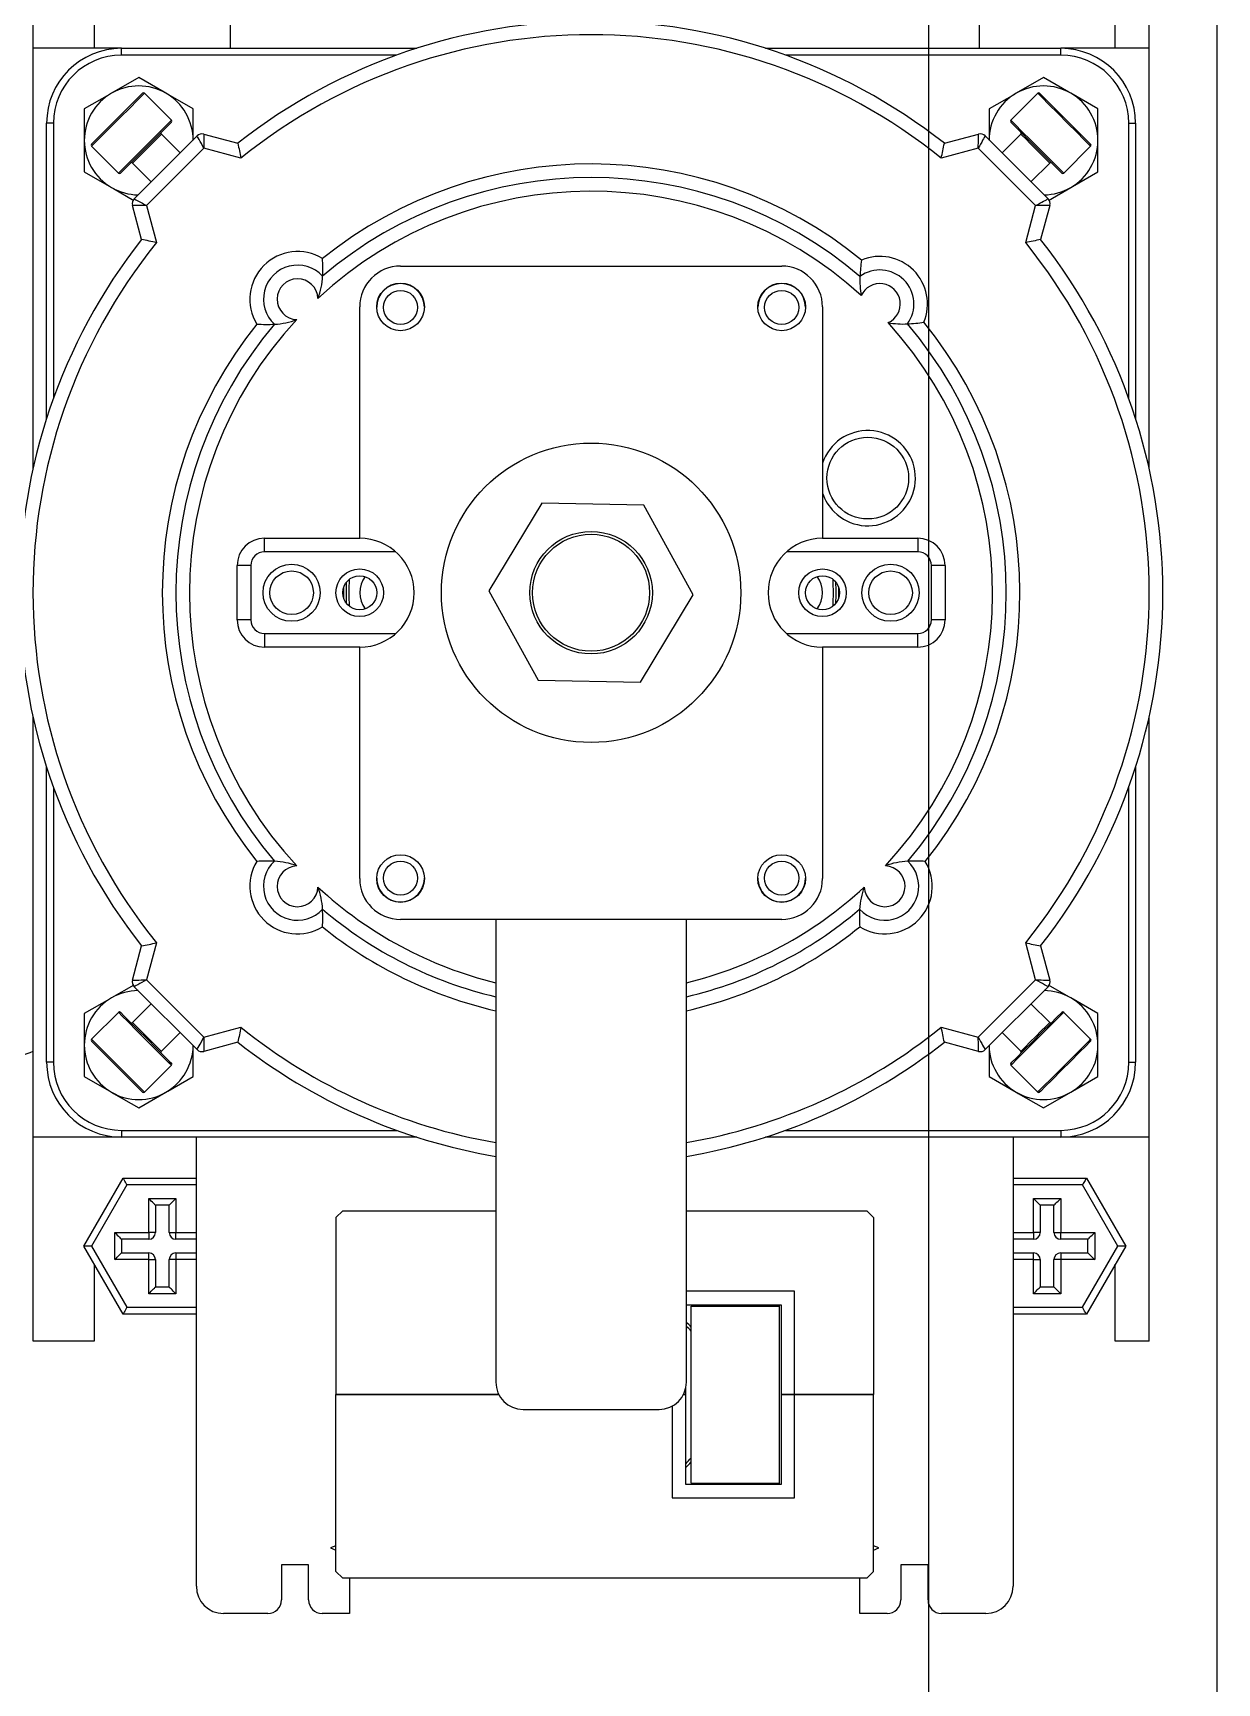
# Model space of a CAD drawing. Header units: millimetres. Extents: x 4754612 to 5801174, y 2368242 to 2777223.
# Drawn here: x 4996116.3 to 4996178.4, y 2582960.3 to 2583046.9 of the extents above; entities that cross this region are included whole.
import ezdxf

# ---------------------------------------------------------------- set-up
doc = ezdxf.new("R2010")
doc.units = ezdxf.units.MM
doc.header["$LTSCALE"] = 1000
doc.layers.add('(주)하나기공-LEADER', color=7, linetype='Continuous')
doc.layers.add('A-ELE-8', color=8, linetype='Continuous')

msp = doc.modelspace()

# ---------------------------------------------------------------- linework, layer by layer
at = {"layer": '(주)하나기공-LEADER', "color": 8, "linetype": 'ByBlock', "lineweight": -2}
for p, q in [((4996116.315, 2583046.05), (4996116.315, 2583056.764)), ((4996174.886, 2583046.05), (4996174.886, 2583056.764)), ((4996119.529, 2583051.658), (4996119.529, 2583046.05)), ((4996165.958, 2583051.172), (4996165.958, 2583046.05)), ((4996173.1, 2583046.05), (4996173.1, 2583050.422)), ((4996126.672, 2583046.05), (4996126.672, 2583049.841)), ((4996116.315, 2583023.986), (4996116.315, 2583046.05)), ((4996120.958, 2583046.05), (4996116.315, 2583046.05)), ((4996120.958, 2583045.693), (4996120.958, 2583046.05)), ((4996120.958, 2583046.05), (4996136.453, 2583046.05)), ((4996154.748, 2583046.05), (4996170.243, 2583046.05)), ((4996174.886, 2583046.05), (4996170.243, 2583046.05)), ((4996170.243, 2583045.693), (4996170.243, 2583046.05)), ((4996174.886, 2583023.986), (4996174.886, 2583046.05)), ((4996135.405, 2583045.693), (4996120.958, 2583045.693)), ((4996170.243, 2583045.693), (4996155.796, 2583045.693)), ((4996121.862, 2583044.516), (4996120.433, 2583043.691)), ((4996169.339, 2583044.516), (4996167.91, 2583043.691)), ((4996120.841, 2583042.469), (4996122.064, 2583043.692)), ((4996123.579, 2583042.278), (4996122.165, 2583043.692)), ((4996124.719, 2583042.867), (4996123.29, 2583043.691)), ((4996169.036, 2583043.692), (4996167.622, 2583042.278)), ((4996172.196, 2583042.867), (4996170.768, 2583043.691)), ((4996119.005, 2583042.867), (4996119.005, 2583041.217)), ((4996124.719, 2583041.217), (4996124.719, 2583042.867)), ((4996166.482, 2583042.867), (4996166.482, 2583041.217)), ((4996172.196, 2583041.217), (4996172.196, 2583042.867)), ((4996117.386, 2583042.121), (4996117.029, 2583042.121)), ((4996117.029, 2583026.626), (4996117.029, 2583042.121)), ((4996117.386, 2583042.121), (4996117.386, 2583027.674)), ((4996121.625, 2583038.153), (4996124.926, 2583041.454)), ((4996122.31, 2583041.009), (4996123.579, 2583042.278)), ((4996123.579, 2583042.177), (4996122.356, 2583040.954)), ((4996123.049, 2583041.545), (4996122.356, 2583040.853)), ((4996124.033, 2583040.561), (4996123.049, 2583041.545)), ((4996125.271, 2583041.547), (4996127.063, 2583041.066)), ((4996164.137, 2583041.066), (4996165.93, 2583041.547)), ((4996166.275, 2583041.454), (4996169.576, 2583038.153)), ((4996168.152, 2583041.545), (4996167.168, 2583040.561)), ((4996173.815, 2583042.121), (4996174.172, 2583042.121)), ((4996173.815, 2583027.674), (4996173.815, 2583042.121)), ((4996174.172, 2583042.121), (4996174.172, 2583026.626)), ((4996119.005, 2583041.217), (4996119.005, 2583039.568)), ((4996119.387, 2583040.914), (4996120.801, 2583039.5)), ((4996120.801, 2583039.5), (4996122.31, 2583041.009)), ((4996122.356, 2583040.853), (4996121.534, 2583040.03)), ((4996125.285, 2583040.803), (4996122.276, 2583037.794)), ((4996127.226, 2583040.283), (4996125.285, 2583040.803)), ((4996165.916, 2583040.803), (4996163.974, 2583040.283)), ((4996168.925, 2583037.794), (4996165.916, 2583040.803)), ((4996170.4, 2583039.5), (4996171.814, 2583040.914)), ((4996171.739, 2583041.09), (4996171.814, 2583041.015)), ((4996172.196, 2583039.568), (4996172.196, 2583041.217)), ((4996121.534, 2583040.03), (4996122.518, 2583039.046)), ((4996168.683, 2583039.046), (4996169.667, 2583040.03)), ((4996119.005, 2583039.568), (4996120.433, 2583038.743)), ((4996170.322, 2583039.578), (4996170.4, 2583039.5)), ((4996169.598, 2583038.068), (4996170.768, 2583038.743)), ((4996122.013, 2583036.015), (4996121.532, 2583037.808)), ((4996122.276, 2583037.794), (4996122.796, 2583035.853)), ((4996168.405, 2583035.853), (4996168.925, 2583037.794)), ((4996169.668, 2583037.808), (4996169.188, 2583036.015)), ((4996135.6, 2583034.621), (4996155.6, 2583034.621)), ((4996133.458, 2583020.336), (4996133.458, 2583032.479)), ((4996157.743, 2583032.479), (4996157.743, 2583020.336)), ((4996143.014, 2583022.175), (4996140.24, 2583017.587)), ((4996148.374, 2583022.066), (4996143.014, 2583022.175)), ((4996150.96, 2583017.37), (4996148.374, 2583022.066)), ((4996128.458, 2583019.621), (4996128.458, 2583020.336)), ((4996128.458, 2583020.336), (4996133.458, 2583020.336)), ((4996157.743, 2583020.336), (4996162.743, 2583020.336)), ((4996162.743, 2583020.336), (4996162.743, 2583019.621)), ((4996135.347, 2583019.621), (4996128.458, 2583019.621)), ((4996162.743, 2583019.621), (4996155.853, 2583019.621)), ((4996127.029, 2583016.05), (4996127.029, 2583018.907)), ((4996127.743, 2583018.907), (4996127.029, 2583018.907)), ((4996127.743, 2583018.907), (4996127.743, 2583016.05)), ((4996163.458, 2583016.05), (4996163.458, 2583018.907)), ((4996164.172, 2583018.907), (4996163.458, 2583018.907)), ((4996164.172, 2583018.907), (4996164.172, 2583016.05)), ((4996140.24, 2583017.587), (4996142.827, 2583012.891)), ((4996148.187, 2583012.783), (4996150.96, 2583017.37)), ((4996127.743, 2583016.05), (4996127.029, 2583016.05)), ((4996164.172, 2583016.05), (4996163.458, 2583016.05)), ((4996128.458, 2583015.336), (4996128.458, 2583014.621)), ((4996128.458, 2583015.336), (4996135.347, 2583015.336)), ((4996133.458, 2583014.621), (4996128.458, 2583014.621)), ((4996133.458, 2583002.479), (4996133.458, 2583014.621)), ((4996155.853, 2583015.336), (4996162.743, 2583015.336)), ((4996162.743, 2583014.621), (4996157.743, 2583014.621)), ((4996157.743, 2583014.621), (4996157.743, 2583002.479)), ((4996162.743, 2583014.621), (4996162.743, 2583015.336)), ((4996142.827, 2583012.891), (4996148.187, 2583012.783)), ((4996116.315, 2582988.907), (4996116.315, 2583010.971)), ((4996174.886, 2582988.907), (4996174.886, 2583010.971)), ((4996117.029, 2582992.836), (4996117.029, 2583008.331)), ((4996174.172, 2583008.331), (4996174.172, 2582992.836)), ((4996117.386, 2583007.283), (4996117.386, 2582992.836)), ((4996173.815, 2582992.836), (4996173.815, 2583007.283)), ((4996155.6, 2583000.336), (4996135.6, 2583000.336)), ((4996140.6, 2583000.336), (4996140.6, 2582976.05)), ((4996150.6, 2582976.05), (4996150.6, 2583000.336)), ((4996122.796, 2582999.105), (4996122.276, 2582997.163)), ((4996168.925, 2582997.163), (4996168.405, 2582999.105)), ((4996121.532, 2582997.149), (4996122.013, 2582998.942)), ((4996169.188, 2582998.942), (4996169.668, 2582997.149)), ((4996121.603, 2582996.889), (4996120.433, 2582996.214)), ((4996124.926, 2582993.503), (4996121.625, 2582996.804)), ((4996122.276, 2582997.163), (4996125.285, 2582994.154)), ((4996165.916, 2582994.154), (4996168.925, 2582997.163)), ((4996169.576, 2582996.804), (4996166.275, 2582993.503)), ((4996122.518, 2582995.911), (4996121.534, 2582994.927)), ((4996169.667, 2582994.927), (4996168.683, 2582995.911)), ((4996172.196, 2582995.39), (4996170.768, 2582996.214)), ((4996119.005, 2582995.39), (4996119.005, 2582993.74)), ((4996120.801, 2582995.457), (4996119.387, 2582994.043)), ((4996125.285, 2582994.154), (4996127.226, 2582994.674)), ((4996163.974, 2582994.674), (4996165.916, 2582994.154)), ((4996171.814, 2582994.043), (4996170.4, 2582995.457)), ((4996172.196, 2582993.74), (4996172.196, 2582995.39)), ((4996123.049, 2582993.412), (4996124.033, 2582994.396)), ((4996127.063, 2582993.891), (4996125.271, 2582993.41)), ((4996165.93, 2582993.41), (4996164.137, 2582993.891)), ((4996167.168, 2582994.396), (4996168.152, 2582993.412)), ((4996119.005, 2582993.74), (4996119.005, 2582992.09)), ((4996124.719, 2582992.09), (4996124.719, 2582993.74)), ((4996166.482, 2582993.74), (4996166.482, 2582992.09)), ((4996172.196, 2582992.09), (4996172.196, 2582993.74)), ((4996117.386, 2582992.836), (4996117.029, 2582992.836)), ((4996119.005, 2582992.09), (4996120.433, 2582991.266)), ((4996122.165, 2582991.265), (4996123.579, 2582992.679)), ((4996166.482, 2582992.09), (4996167.91, 2582991.266)), ((4996167.622, 2582992.679), (4996169.036, 2582991.265)), ((4996173.815, 2582992.836), (4996174.172, 2582992.836)), ((4996121.862, 2582990.441), (4996123.29, 2582991.266)), ((4996169.339, 2582990.441), (4996170.768, 2582991.266)), ((4996120.958, 2582988.907), (4996116.315, 2582988.907)), ((4996116.315, 2582978.193), (4996116.315, 2582988.907)), ((4996120.958, 2582989.264), (4996120.958, 2582988.907)), ((4996120.958, 2582989.264), (4996135.405, 2582989.264)), ((4996136.453, 2582988.907), (4996120.958, 2582988.907)), ((4996124.886, 2582965.336), (4996124.886, 2582988.907)), ((4996170.243, 2582988.907), (4996154.748, 2582988.907)), ((4996155.796, 2582989.264), (4996170.243, 2582989.264)), ((4996167.743, 2582988.907), (4996167.743, 2582965.336)), ((4996170.243, 2582989.264), (4996170.243, 2582988.907)), ((4996174.886, 2582988.907), (4996170.243, 2582988.907)), ((4996174.886, 2582978.193), (4996174.886, 2582988.907)), ((4996118.977, 2582983.193), (4996121.038, 2582986.764)), ((4996121.245, 2582986.407), (4996119.389, 2582983.193)), ((4996121.038, 2582986.764), (4996124.886, 2582986.764)), ((4996124.886, 2582986.407), (4996121.245, 2582986.407)), ((4996167.743, 2582986.764), (4996171.591, 2582986.764)), ((4996171.385, 2582986.407), (4996167.743, 2582986.407)), ((4996173.241, 2582983.193), (4996171.385, 2582986.407)), ((4996171.591, 2582986.764), (4996173.653, 2582983.193)), ((4996122.386, 2582983.907), (4996122.386, 2582985.693)), ((4996122.386, 2582985.693), (4996123.815, 2582985.693)), ((4996122.743, 2582985.336), (4996122.743, 2582983.907)), ((4996123.458, 2582985.336), (4996122.743, 2582985.336)), ((4996123.458, 2582983.907), (4996123.458, 2582985.336)), ((4996123.815, 2582985.693), (4996123.815, 2582983.907)), ((4996168.815, 2582985.693), (4996170.243, 2582985.693)), ((4996168.815, 2582983.907), (4996168.815, 2582985.693)), ((4996169.172, 2582985.336), (4996169.172, 2582983.907)), ((4996169.886, 2582985.336), (4996169.172, 2582985.336)), ((4996169.886, 2582983.907), (4996169.886, 2582985.336)), ((4996170.243, 2582985.693), (4996170.243, 2582983.907)), ((4996132.565, 2582985.043), (4996132.208, 2582984.686)), ((4996132.208, 2582984.686), (4996132.208, 2582975.4)), ((4996132.565, 2582985.043), (4996140.6, 2582985.043)), ((4996150.6, 2582985.043), (4996160.065, 2582985.043)), ((4996160.422, 2582984.686), (4996160.065, 2582985.043)), ((4996160.422, 2582984.686), (4996160.422, 2582975.4)), ((4996120.6, 2582982.479), (4996120.6, 2582983.907)), ((4996120.6, 2582983.907), (4996122.386, 2582983.907)), ((4996120.958, 2582983.55), (4996120.958, 2582982.836)), ((4996122.386, 2582983.55), (4996120.958, 2582983.55)), ((4996122.743, 2582983.907), (4996122.386, 2582983.907)), ((4996122.386, 2582983.907), (4996122.386, 2582983.55)), ((4996123.458, 2582983.907), (4996123.815, 2582983.907)), ((4996123.815, 2582983.55), (4996123.815, 2582983.907)), ((4996123.815, 2582983.907), (4996124.886, 2582983.907)), ((4996124.886, 2582983.55), (4996123.815, 2582983.55)), ((4996167.743, 2582983.907), (4996168.815, 2582983.907)), ((4996168.815, 2582983.55), (4996167.743, 2582983.55)), ((4996168.815, 2582983.907), (4996168.815, 2582983.55)), ((4996169.172, 2582983.907), (4996168.815, 2582983.907)), ((4996169.886, 2582983.907), (4996170.243, 2582983.907)), ((4996170.243, 2582983.907), (4996172.029, 2582983.907)), ((4996170.243, 2582983.55), (4996170.243, 2582983.907)), ((4996171.672, 2582983.55), (4996170.243, 2582983.55)), ((4996171.672, 2582982.836), (4996171.672, 2582983.55)), ((4996172.029, 2582983.907), (4996172.029, 2582982.479)), ((4996119.389, 2582983.193), (4996118.977, 2582983.193)), ((4996121.038, 2582979.621), (4996118.977, 2582983.193)), ((4996119.389, 2582983.193), (4996121.245, 2582979.979)), ((4996120.958, 2582982.836), (4996122.386, 2582982.836)), ((4996122.386, 2582982.479), (4996122.386, 2582982.836)), ((4996123.815, 2582982.836), (4996123.815, 2582982.479)), ((4996123.815, 2582982.836), (4996124.886, 2582982.836)), ((4996167.743, 2582982.836), (4996168.815, 2582982.836)), ((4996168.815, 2582982.479), (4996168.815, 2582982.836)), ((4996170.243, 2582982.836), (4996171.672, 2582982.836)), ((4996170.243, 2582982.836), (4996170.243, 2582982.479)), ((4996171.385, 2582979.979), (4996173.241, 2582983.193)), ((4996173.653, 2582983.193), (4996171.591, 2582979.621)), ((4996173.653, 2582983.193), (4996173.241, 2582983.193)), ((4996119.529, 2582982.236), (4996119.529, 2582978.193)), ((4996122.386, 2582982.479), (4996120.6, 2582982.479)), ((4996122.386, 2582980.693), (4996122.386, 2582982.479)), ((4996122.386, 2582982.479), (4996122.743, 2582982.479)), ((4996122.743, 2582982.479), (4996122.743, 2582981.05)), ((4996123.458, 2582981.05), (4996123.458, 2582982.479)), ((4996123.815, 2582982.479), (4996123.458, 2582982.479)), ((4996123.815, 2582982.479), (4996123.815, 2582980.693)), ((4996124.886, 2582982.479), (4996123.815, 2582982.479)), ((4996168.815, 2582982.479), (4996167.743, 2582982.479)), ((4996168.815, 2582980.693), (4996168.815, 2582982.479)), ((4996168.815, 2582982.479), (4996169.172, 2582982.479)), ((4996169.172, 2582982.479), (4996169.172, 2582981.05)), ((4996169.886, 2582981.05), (4996169.886, 2582982.479)), ((4996170.243, 2582982.479), (4996169.886, 2582982.479)), ((4996170.243, 2582982.479), (4996170.243, 2582980.693)), ((4996172.029, 2582982.479), (4996170.243, 2582982.479)), ((4996173.1, 2582978.193), (4996173.1, 2582982.236)), ((4996122.743, 2582981.05), (4996123.458, 2582981.05)), ((4996156.279, 2582980.829), (4996150.6, 2582980.829)), ((4996156.279, 2582975.4), (4996156.279, 2582980.829)), ((4996169.172, 2582981.05), (4996169.886, 2582981.05)), ((4996121.245, 2582979.979), (4996124.886, 2582979.979)), ((4996123.815, 2582980.693), (4996122.386, 2582980.693)), ((4996150.6, 2582980.114), (4996155.565, 2582980.114)), ((4996150.85, 2582980.043), (4996155.493, 2582980.043)), ((4996150.85, 2582970.757), (4996150.85, 2582980.043)), ((4996155.493, 2582980.043), (4996155.493, 2582980.114)), ((4996155.493, 2582970.757), (4996155.493, 2582980.043)), ((4996155.565, 2582980.114), (4996155.565, 2582975.4)), ((4996167.743, 2582979.979), (4996171.385, 2582979.979)), ((4996170.243, 2582980.693), (4996168.815, 2582980.693)), ((4996124.886, 2582979.621), (4996121.038, 2582979.621)), ((4996171.591, 2582979.621), (4996167.743, 2582979.621)), ((4996119.529, 2582978.193), (4996116.315, 2582978.193)), ((4996174.886, 2582978.193), (4996173.1, 2582978.193)), ((4996150.565, 2582975.4), (4996150.565, 2582975.733)), ((4996132.208, 2582975.4), (4996140.757, 2582975.4)), ((4996132.208, 2582966.114), (4996132.208, 2582975.4)), ((4996140.757, 2582975.4), (4996132.208, 2582975.4)), ((4996149.85, 2582974.793), (4996149.85, 2582969.971)), ((4996150.444, 2582975.4), (4996150.565, 2582975.4)), ((4996150.565, 2582975.4), (4996150.444, 2582975.4)), ((4996150.565, 2582970.686), (4996150.565, 2582975.4)), ((4996155.565, 2582975.4), (4996156.279, 2582975.4)), ((4996155.565, 2582975.4), (4996155.565, 2582970.686)), ((4996156.279, 2582975.4), (4996155.565, 2582975.4)), ((4996156.279, 2582975.4), (4996160.422, 2582975.4)), ((4996156.279, 2582969.971), (4996156.279, 2582975.4)), ((4996160.422, 2582975.4), (4996156.279, 2582975.4)), ((4996160.422, 2582966.114), (4996160.422, 2582975.4)), ((4996142.029, 2582974.621), (4996149.172, 2582974.621)), ((4996155.565, 2582970.686), (4996150.565, 2582970.686)), ((4996150.85, 2582970.757), (4996155.493, 2582970.757)), ((4996155.493, 2582970.686), (4996155.493, 2582970.757)), ((4996149.85, 2582969.971), (4996156.279, 2582969.971)), ((4996132.208, 2582967.461), (4996131.932, 2582967.347)), ((4996131.932, 2582967.347), (4996132.208, 2582967.233)), ((4996160.697, 2582967.347), (4996160.422, 2582967.461)), ((4996160.422, 2582967.233), (4996160.697, 2582967.347)), ((4996130.779, 2582966.471), (4996129.35, 2582966.471)), ((4996129.35, 2582966.471), (4996129.35, 2582964.621)), ((4996130.779, 2582964.621), (4996130.779, 2582966.471)), ((4996132.208, 2582966.114), (4996132.565, 2582965.757)), ((4996160.065, 2582965.757), (4996160.422, 2582966.114)), ((4996163.279, 2582966.471), (4996161.85, 2582966.471)), ((4996161.85, 2582966.471), (4996161.85, 2582964.621)), ((4996163.279, 2582964.621), (4996163.279, 2582966.471)), ((4996160.065, 2582965.757), (4996132.565, 2582965.757)), ((4996132.922, 2582965.757), (4996132.922, 2582963.907)), ((4996159.708, 2582963.907), (4996159.708, 2582965.757)), ((4996128.636, 2582963.907), (4996126.315, 2582963.907)), ((4996132.922, 2582963.907), (4996131.493, 2582963.907)), ((4996161.136, 2582963.907), (4996159.708, 2582963.907)), ((4996166.315, 2582963.907), (4996163.993, 2582963.907))]:
    msp.add_line(p, q, dxfattribs=at)
msp.add_lwpolyline([(4996178.443, 2582958.907), (4995985.586, 2582958.907), (4995985.586, 2583061.764), (4995985.586, 2583063.907), (4996178.443, 2583063.907), (4996178.443, 2583061.764)], close=True, dxfattribs=at)
for points in [[(4996123.29, 2583043.691), (4996123.189, 2583043.75), (4996121.862, 2583044.516)], [(4996170.768, 2583043.691), (4996170.666, 2583043.75), (4996169.339, 2583044.516)], [(4996120.433, 2583043.691), (4996120.332, 2583043.633), (4996119.005, 2583042.867)], [(4996122.165, 2583043.692), (4996122.165, 2583043.692), (4996122.068, 2583043.595), (4996121.797, 2583043.324), (4996121.387, 2583042.915), (4996120.896, 2583042.423)], [(4996167.91, 2583043.691), (4996167.809, 2583043.633), (4996166.482, 2583042.867)], [(4996171.814, 2583040.914), (4996171.736, 2583040.992), (4996171.481, 2583041.247), (4996171.084, 2583041.644), (4996170.598, 2583042.13), (4996170.088, 2583042.639), (4996169.624, 2583043.104), (4996169.268, 2583043.46), (4996169.069, 2583043.659), (4996169.036, 2583043.692)], [(4996169.137, 2583043.692), (4996169.168, 2583043.661), (4996169.361, 2583043.468), (4996169.704, 2583043.125), (4996170.151, 2583042.678), (4996170.642, 2583042.187), (4996171.111, 2583041.718), (4996171.493, 2583041.336), (4996171.739, 2583041.09)], [(4996119.387, 2583041.015), (4996119.408, 2583041.036), (4996119.583, 2583041.211), (4996119.912, 2583041.54), (4996120.351, 2583041.979), (4996120.841, 2583042.469)], [(4996120.896, 2583042.423), (4996120.388, 2583041.915), (4996119.932, 2583041.459), (4996119.591, 2583041.118), (4996119.409, 2583040.936), (4996119.387, 2583040.914)], [(4996125.285, 2583040.803), (4996125.215, 2583040.93), (4996125.148, 2583041.052), (4996125.086, 2583041.165), (4996125.031, 2583041.263), (4996124.987, 2583041.344), (4996124.953, 2583041.405), (4996124.933, 2583041.442), (4996124.926, 2583041.454)], [(4996125.271, 2583041.547), (4996125.271, 2583041.532), (4996125.272, 2583041.49), (4996125.273, 2583041.421), (4996125.275, 2583041.329), (4996125.277, 2583041.216), (4996125.28, 2583041.088), (4996125.282, 2583040.948), (4996125.285, 2583040.803)], [(4996165.916, 2583040.803), (4996165.918, 2583040.948), (4996165.921, 2583041.088), (4996165.924, 2583041.216), (4996165.926, 2583041.329), (4996165.928, 2583041.421), (4996165.929, 2583041.49), (4996165.93, 2583041.532), (4996165.93, 2583041.547)], [(4996166.275, 2583041.454), (4996166.269, 2583041.444), (4996166.253, 2583041.415), (4996166.227, 2583041.367), (4996166.191, 2583041.302), (4996166.147, 2583041.222), (4996166.095, 2583041.129), (4996166.039, 2583041.026), (4996165.978, 2583040.916), (4996165.916, 2583040.803)], [(4996167.622, 2583042.278), (4996167.654, 2583042.245), (4996167.854, 2583042.045), (4996168.21, 2583041.689), (4996168.674, 2583041.225), (4996169.184, 2583040.716), (4996169.67, 2583040.23), (4996170.067, 2583039.832), (4996170.322, 2583039.578)], [(4996170.299, 2583039.5), (4996170.223, 2583039.575), (4996169.978, 2583039.82), (4996169.595, 2583040.203), (4996169.127, 2583040.672), (4996168.636, 2583041.163), (4996168.189, 2583041.61), (4996167.846, 2583041.953), (4996167.653, 2583042.145), (4996167.622, 2583042.177)], [(4996169.667, 2583040.03), (4996169.625, 2583040.073), (4996169.474, 2583040.223), (4996169.238, 2583040.459), (4996168.952, 2583040.746), (4996168.659, 2583041.038), (4996168.405, 2583041.293), (4996168.227, 2583041.471), (4996168.153, 2583041.544), (4996168.152, 2583041.545)], [(4996122.356, 2583040.954), (4996121.867, 2583040.464), (4996121.428, 2583040.025), (4996121.098, 2583039.696), (4996120.924, 2583039.521), (4996120.902, 2583039.5)], [(4996170.768, 2583038.743), (4996170.869, 2583038.801), (4996172.196, 2583039.568)], [(4996120.433, 2583038.743), (4996120.535, 2583038.684), (4996121.603, 2583038.068)], [(4996121.625, 2583038.153), (4996121.635, 2583038.148), (4996121.664, 2583038.131), (4996121.712, 2583038.105), (4996121.777, 2583038.069), (4996121.857, 2583038.025), (4996121.95, 2583037.973), (4996122.053, 2583037.917), (4996122.163, 2583037.856), (4996122.276, 2583037.794)], [(4996168.925, 2583037.794), (4996169.038, 2583037.856), (4996169.148, 2583037.917), (4996169.251, 2583037.973), (4996169.344, 2583038.025), (4996169.424, 2583038.069), (4996169.489, 2583038.105), (4996169.537, 2583038.131), (4996169.566, 2583038.148), (4996169.576, 2583038.153)], [(4996122.276, 2583037.794), (4996122.131, 2583037.797), (4996121.991, 2583037.799), (4996121.863, 2583037.802), (4996121.75, 2583037.804), (4996121.658, 2583037.806), (4996121.589, 2583037.807), (4996121.547, 2583037.808), (4996121.532, 2583037.808)], [(4996169.668, 2583037.808), (4996169.657, 2583037.808), (4996169.624, 2583037.807), (4996169.569, 2583037.806), (4996169.495, 2583037.805), (4996169.403, 2583037.803), (4996169.297, 2583037.801), (4996169.179, 2583037.799), (4996169.054, 2583037.796), (4996168.925, 2583037.794)], [(4996121.532, 2582997.149), (4996121.547, 2582997.149), (4996121.589, 2582997.15), (4996121.658, 2582997.151), (4996121.75, 2582997.153), (4996121.863, 2582997.155), (4996121.991, 2582997.158), (4996122.131, 2582997.161), (4996122.276, 2582997.163)], [(4996122.276, 2582997.163), (4996122.149, 2582997.093), (4996122.027, 2582997.026), (4996121.914, 2582996.964), (4996121.815, 2582996.909), (4996121.735, 2582996.865), (4996121.674, 2582996.831), (4996121.637, 2582996.811), (4996121.625, 2582996.804)], [(4996168.925, 2582997.163), (4996169.07, 2582997.161), (4996169.21, 2582997.158), (4996169.338, 2582997.155), (4996169.451, 2582997.153), (4996169.543, 2582997.151), (4996169.612, 2582997.15), (4996169.654, 2582997.149), (4996169.668, 2582997.149)], [(4996169.576, 2582996.804), (4996169.564, 2582996.811), (4996169.526, 2582996.831), (4996169.466, 2582996.865), (4996169.385, 2582996.909), (4996169.287, 2582996.964), (4996169.174, 2582997.026), (4996169.052, 2582997.093), (4996168.925, 2582997.163)], [(4996170.768, 2582996.214), (4996170.666, 2582996.273), (4996169.598, 2582996.889)], [(4996120.433, 2582996.214), (4996120.332, 2582996.156), (4996119.005, 2582995.39)], [(4996123.579, 2582992.679), (4996123.578, 2582992.681), (4996123.46, 2582992.798), (4996123.171, 2582993.087), (4996122.75, 2582993.509), (4996122.253, 2582994.006), (4996121.747, 2582994.511), (4996121.302, 2582994.957), (4996120.976, 2582995.283), (4996120.814, 2582995.444), (4996120.801, 2582995.457)], [(4996120.902, 2582995.457), (4996120.915, 2582995.445), (4996121.071, 2582995.289), (4996121.384, 2582994.975), (4996121.814, 2582994.546), (4996122.301, 2582994.059), (4996122.78, 2582993.58), (4996123.186, 2582993.173), (4996123.464, 2582992.895), (4996123.578, 2582992.782), (4996123.579, 2582992.78)], [(4996121.534, 2582994.927), (4996121.562, 2582994.898), (4996121.697, 2582994.764), (4996121.922, 2582994.539), (4996122.203, 2582994.257), (4996122.498, 2582993.963), (4996122.761, 2582993.7), (4996122.953, 2582993.508), (4996123.044, 2582993.417), (4996123.049, 2582993.412)], [(4996167.622, 2582992.78), (4996167.686, 2582992.845), (4996167.92, 2582993.079), (4996168.295, 2582993.453), (4996168.759, 2582993.918), (4996169.251, 2582994.409), (4996169.703, 2582994.862), (4996170.055, 2582995.214), (4996170.259, 2582995.418), (4996170.299, 2582995.457)], [(4996170.4, 2582995.457), (4996170.359, 2582995.416), (4996170.147, 2582995.204), (4996169.782, 2582994.839), (4996169.312, 2582994.37), (4996168.802, 2582993.859), (4996168.32, 2582993.377), (4996167.931, 2582992.989), (4996167.688, 2582992.746), (4996167.622, 2582992.679)], [(4996168.152, 2582993.412), (4996168.153, 2582993.412), (4996168.22, 2582993.48), (4996168.392, 2582993.652), (4996168.644, 2582993.903), (4996168.935, 2582994.195), (4996169.223, 2582994.483), (4996169.463, 2582994.723), (4996169.619, 2582994.879), (4996169.667, 2582994.927)], [(4996119.387, 2582994.043), (4996119.4, 2582994.03), (4996119.562, 2582993.868), (4996119.887, 2582993.543), (4996120.333, 2582993.097), (4996120.838, 2582992.592), (4996121.335, 2582992.095), (4996121.757, 2582991.673), (4996122.046, 2582991.384), (4996122.163, 2582991.267), (4996122.165, 2582991.265)], [(4996122.064, 2582991.265), (4996122.062, 2582991.267), (4996121.949, 2582991.38), (4996121.671, 2582991.658), (4996121.265, 2582992.064), (4996120.786, 2582992.543), (4996120.299, 2582993.03), (4996119.869, 2582993.46), (4996119.555, 2582993.774), (4996119.4, 2582993.929), (4996119.387, 2582993.942)], [(4996124.926, 2582993.503), (4996124.933, 2582993.515), (4996124.953, 2582993.552), (4996124.987, 2582993.613), (4996125.031, 2582993.694), (4996125.086, 2582993.792), (4996125.148, 2582993.905), (4996125.215, 2582994.027), (4996125.285, 2582994.154)], [(4996125.285, 2582994.154), (4996125.282, 2582994.009), (4996125.28, 2582993.869), (4996125.277, 2582993.741), (4996125.275, 2582993.628), (4996125.273, 2582993.536), (4996125.272, 2582993.467), (4996125.271, 2582993.425), (4996125.271, 2582993.41)], [(4996165.93, 2582993.41), (4996165.93, 2582993.422), (4996165.929, 2582993.455), (4996165.928, 2582993.51), (4996165.927, 2582993.584), (4996165.925, 2582993.676), (4996165.923, 2582993.782), (4996165.921, 2582993.9), (4996165.918, 2582994.025), (4996165.916, 2582994.154)], [(4996165.916, 2582994.154), (4996165.978, 2582994.041), (4996166.039, 2582993.931), (4996166.095, 2582993.828), (4996166.147, 2582993.735), (4996166.191, 2582993.655), (4996166.227, 2582993.59), (4996166.253, 2582993.542), (4996166.269, 2582993.513), (4996166.275, 2582993.503)], [(4996169.036, 2582991.265), (4996169.103, 2582991.332), (4996169.346, 2582991.575), (4996169.734, 2582991.963), (4996170.216, 2582992.445), (4996170.726, 2582992.955), (4996171.196, 2582993.425), (4996171.561, 2582993.79), (4996171.773, 2582994.002), (4996171.814, 2582994.043)], [(4996171.814, 2582993.942), (4996171.774, 2582993.903), (4996171.57, 2582993.698), (4996171.218, 2582993.346), (4996170.766, 2582992.894), (4996170.274, 2582992.402), (4996169.81, 2582991.938), (4996169.435, 2582991.563), (4996169.201, 2582991.329), (4996169.137, 2582991.265)], [(4996123.29, 2582991.266), (4996123.392, 2582991.324), (4996124.719, 2582992.09)], [(4996170.768, 2582991.266), (4996170.869, 2582991.324), (4996172.196, 2582992.09)], [(4996120.433, 2582991.266), (4996120.535, 2582991.207), (4996121.862, 2582990.441)], [(4996167.91, 2582991.266), (4996168.012, 2582991.207), (4996169.339, 2582990.441)], [(4996121.245, 2582986.407), (4996121.204, 2582986.477), (4996121.166, 2582986.544), (4996121.13, 2582986.606), (4996121.099, 2582986.66), (4996121.073, 2582986.704), (4996121.054, 2582986.737), (4996121.042, 2582986.757), (4996121.038, 2582986.764)], [(4996171.591, 2582986.764), (4996171.588, 2582986.759), (4996171.579, 2582986.743), (4996171.563, 2582986.716), (4996171.543, 2582986.681), (4996171.517, 2582986.637), (4996171.488, 2582986.586), (4996171.455, 2582986.529), (4996171.421, 2582986.469), (4996171.385, 2582986.407)], [(4996122.743, 2582985.336), (4996122.736, 2582985.343), (4996122.716, 2582985.363), (4996122.683, 2582985.396), (4996122.639, 2582985.44), (4996122.585, 2582985.494), (4996122.523, 2582985.556), (4996122.456, 2582985.623), (4996122.386, 2582985.693)], [(4996123.458, 2582985.336), (4996123.464, 2582985.343), (4996123.485, 2582985.363), (4996123.518, 2582985.396), (4996123.562, 2582985.44), (4996123.616, 2582985.494), (4996123.678, 2582985.556), (4996123.745, 2582985.623), (4996123.815, 2582985.693)], [(4996169.172, 2582985.336), (4996169.165, 2582985.343), (4996169.145, 2582985.363), (4996169.112, 2582985.396), (4996169.067, 2582985.44), (4996169.013, 2582985.494), (4996168.951, 2582985.556), (4996168.884, 2582985.623), (4996168.815, 2582985.693)], [(4996169.886, 2582985.336), (4996169.893, 2582985.343), (4996169.913, 2582985.363), (4996169.946, 2582985.396), (4996169.991, 2582985.44), (4996170.045, 2582985.494), (4996170.107, 2582985.556), (4996170.174, 2582985.623), (4996170.243, 2582985.693)], [(4996120.6, 2582983.907), (4996120.67, 2582983.837), (4996120.737, 2582983.77), (4996120.799, 2582983.709), (4996120.853, 2582983.655), (4996120.897, 2582983.61), (4996120.93, 2582983.577), (4996120.951, 2582983.557), (4996120.958, 2582983.55)], [(4996171.672, 2582983.55), (4996171.679, 2582983.557), (4996171.699, 2582983.577), (4996171.732, 2582983.61), (4996171.776, 2582983.655), (4996171.831, 2582983.709), (4996171.892, 2582983.77), (4996171.959, 2582983.837), (4996172.029, 2582983.907)], [(4996120.6, 2582982.479), (4996120.67, 2582982.548), (4996120.737, 2582982.615), (4996120.799, 2582982.677), (4996120.853, 2582982.731), (4996120.897, 2582982.775), (4996120.93, 2582982.808), (4996120.951, 2582982.829), (4996120.958, 2582982.836)], [(4996171.672, 2582982.836), (4996171.679, 2582982.829), (4996171.699, 2582982.808), (4996171.732, 2582982.775), (4996171.776, 2582982.731), (4996171.831, 2582982.677), (4996171.892, 2582982.615), (4996171.959, 2582982.548), (4996172.029, 2582982.479)], [(4996122.386, 2582980.693), (4996122.456, 2582980.762), (4996122.523, 2582980.829), (4996122.585, 2582980.891), (4996122.639, 2582980.945), (4996122.683, 2582980.99), (4996122.716, 2582981.023), (4996122.736, 2582981.043), (4996122.743, 2582981.05)], [(4996123.815, 2582980.693), (4996123.745, 2582980.762), (4996123.678, 2582980.829), (4996123.616, 2582980.891), (4996123.562, 2582980.945), (4996123.518, 2582980.99), (4996123.485, 2582981.023), (4996123.464, 2582981.043), (4996123.458, 2582981.05)], [(4996168.815, 2582980.693), (4996168.884, 2582980.762), (4996168.951, 2582980.829), (4996169.013, 2582980.891), (4996169.067, 2582980.945), (4996169.112, 2582980.99), (4996169.145, 2582981.023), (4996169.165, 2582981.043), (4996169.172, 2582981.05)], [(4996170.243, 2582980.693), (4996170.174, 2582980.762), (4996170.107, 2582980.829), (4996170.045, 2582980.891), (4996169.991, 2582980.945), (4996169.946, 2582980.99), (4996169.913, 2582981.023), (4996169.893, 2582981.043), (4996169.886, 2582981.05)], [(4996121.245, 2582979.979), (4996121.204, 2582979.909), (4996121.166, 2582979.842), (4996121.13, 2582979.78), (4996121.099, 2582979.726), (4996121.073, 2582979.682), (4996121.054, 2582979.649), (4996121.042, 2582979.628), (4996121.038, 2582979.621)], [(4996171.591, 2582979.621), (4996171.587, 2582979.628), (4996171.575, 2582979.649), (4996171.556, 2582979.682), (4996171.531, 2582979.726), (4996171.499, 2582979.78), (4996171.464, 2582979.842), (4996171.425, 2582979.909), (4996171.385, 2582979.979)]]:
    msp.add_lwpolyline(points, dxfattribs=at)
for centre, radius in [((4996135.6, 2583032.479), 1.25), ((4996155.6, 2583032.479), 1.25), ((4996135.6, 2583032.453), 0.893), ((4996155.6, 2583032.453), 0.893), ((4996145.6, 2583017.479), 7.857), ((4996160.119, 2583023.492), 2.143), ((4996145.6, 2583017.479), 3.214), ((4996145.6, 2583017.479), 3.071), ((4996129.886, 2583017.479), 1.5), ((4996161.315, 2583017.479), 1.5), ((4996129.886, 2583017.479), 1.143), ((4996133.458, 2583017.479), 1.25), ((4996133.458, 2583017.479), 0.893), ((4996157.743, 2583017.479), 1.25), ((4996157.743, 2583017.479), 0.893), ((4996161.315, 2583017.479), 1.143), ((4996135.6, 2583002.479), 1.25), ((4996135.6, 2583002.504), 0.893), ((4996155.6, 2583002.479), 1.25), ((4996155.6, 2583002.504), 0.893)]:
    msp.add_circle(centre, radius, dxfattribs=at)
for centre, radius, start, end in [((4996145.6, 2583017.479), 30, 51.83714, 128.16286), ((4996145.6, 2583017.479), 29.286, 51.14106, 128.85894), ((4996120.958, 2583042.121), 3.929, 90, 180), ((4996170.243, 2583042.121), 3.929, 0, 90), ((4996120.958, 2583042.121), 3.571, 90, 180), ((4996170.243, 2583042.121), 3.571, 0, 90), ((4996121.862, 2583041.217), 2.857, 60, 120), ((4996169.339, 2583041.217), 2.857, 60, 120), ((4996121.862, 2583041.217), 2.857, 120, 180), ((4996122.114, 2583043.641), 0.0714, 45, 135), ((4996121.862, 2583041.217), 2.857, 0, 60), ((4996169.339, 2583041.217), 2.857, 120, 180), ((4996169.086, 2583043.641), 0.0714, 45, 135), ((4996169.339, 2583041.217), 2.857, 0, 60), ((4996123.099, 2583041.596), 0.0714, 135, 225), ((4996123.529, 2583042.227), 0.0714, 315, 45), ((4996125.179, 2583041.202), 0.357, 75, 135), ((4996166.022, 2583041.202), 0.357, 45, 105), ((4996167.672, 2583042.227), 0.0714, 135, 225), ((4996168.102, 2583041.596), 0.0714, 315, 45), ((4996121.862, 2583041.217), 2.857, 180, 240), ((4996119.437, 2583040.965), 0.0714, 135, 225), ((4996246.508, 2583065.512), 121.92, 191.56663, 191.94255), ((4996032.662, 2583068.015), 134.209, 348.07503, 348.41653), ((4996169.339, 2583041.217), 2.857, 300, 0), ((4996171.763, 2583040.965), 0.0714, 315, 45), ((4996121.483, 2583039.98), 0.0714, 45, 135), ((4996145.6, 2583017.479), 22.5, 50.89656, 128.79694), ((4996169.718, 2583039.98), 0.0714, 45, 135), ((4996120.852, 2583039.55), 0.0714, 225, 315), ((4996145.6, 2583017.479), 21.786, 49.64095, 130.30231), ((4996170.349, 2583039.55), 0.0714, 225, 315), ((4996121.862, 2583041.217), 2.857, 240, 269.40056), ((4996121.877, 2583037.9), 0.357, 135, 195), ((4996145.6, 2583017.479), 21.071, 47.724, 132.86429), ((4996169.339, 2583041.217), 2.857, 270.59944, 300), ((4996169.324, 2583037.9), 0.357, 345, 45), ((4996145.6, 2583017.479), 30, 141.83714, 218.16286), ((4996145.6, 2583017.479), 29.286, 141.14106, 218.85894), ((4996094.783, 2582903.192), 135.586, 78.07658, 78.41461), ((4996130.196, 2583032.883), 2.5, 58.475, 211.525), ((4996196.409, 2582903.232), 135.545, 101.58534, 101.92347), ((4996145.6, 2583017.479), 29.286, 321.14106, 38.85894), ((4996145.6, 2583017.479), 30, 321.83714, 38.16286), ((4996130.196, 2583032.883), 1.786, 42.65115, 227.34885), ((4996124.11, 2583034.504), 7.411, 356.82238, 3.94888), ((4996135.6, 2583032.479), 2.143, 90, 180), ((4996155.6, 2583032.479), 2.143, 0, 90), ((4996168.047, 2583033.704), 8.347, 171.49561, 177.42506), ((4996160.753, 2583032.631), 2.5, 337.39269, 112.60731), ((4996130.196, 2583032.883), 1.071, 2.13073, 267.86927), ((4996127.759, 2583034.261), 3.754, 339.1237, 357.43991), ((4996135.6, 2583032.453), 1.25, 0.59085, 179.40931), ((4996155.6, 2583032.453), 1.25, 0.58904, 179.41096), ((4996163.982, 2583033.855), 4.279, 177.00066, 190.58193), ((4996160.753, 2583032.631), 1.786, 324.2069, 125.7931), ((4996160.753, 2583032.631), 1.071, 294.1725, 155.8275), ((4996145.6, 2583017.479), 22.5, 141.20306, 218.79694), ((4996145.6, 2583017.479), 21.786, 139.69769, 220.30231), ((4996145.6, 2583017.479), 21.071, 137.13571, 222.86429), ((4996128.575, 2583038.97), 7.411, 266.05122, 273.17719), ((4996128.817, 2583035.327), 3.76, 272.57616, 290.86023), ((4996145.6, 2583017.479), 21.071, 317.13571, 42.276), ((4996161.977, 2583035.862), 4.281, 259.42184, 272.99589), ((4996161.83, 2583039.889), 8.31, 272.56193, 278.51779), ((4996145.6, 2583017.479), 21.786, 319.69769, 40.35905), ((4996145.6, 2583017.479), 22.5, 321.20306, 39.10344), ((4996160.119, 2583023.492), 2.5, 225, 161.82347), ((4996160.119, 2583023.492), 2.5, 198.17653, 225), ((4996128.458, 2583018.907), 1.429, 90, 180), ((4996133.458, 2583017.479), 2.857, 270, 90), ((4996157.743, 2583017.479), 2.857, 90, 270), ((4996162.743, 2583018.907), 1.429, 0, 90), ((4996128.458, 2583018.907), 0.714, 90, 180), ((4996162.743, 2583018.907), 0.714, 0, 90), ((4996145.6, 2583017.479), 12.714, 176.83607, 183.16393), ((4996134.886, 2583017.479), 1.429, 143.58009, 216.41991), ((4996156.315, 2583017.479), 1.429, 323.58009, 36.41991), ((4996145.6, 2583017.479), 12.714, 356.83607, 3.16393), ((4996145.6, 2583017.479), 13, 178.85991, 181.14009), ((4996145.6, 2583017.479), 12.857, 177.54328, 182.45672), ((4996145.6, 2583017.479), 12.857, 357.54328, 2.45672), ((4996145.6, 2583017.479), 13, 358.85991, 1.14009), ((4996128.458, 2583016.05), 1.429, 180, 270), ((4996128.458, 2583016.05), 0.714, 180, 270), ((4996162.743, 2583016.05), 1.429, 270, 0), ((4996162.743, 2583016.05), 0.714, 270, 0), ((4996130.196, 2583002.074), 2.5, 148.475, 301.525), ((4996128.575, 2582996.003), 7.395, 86.81502, 93.95663), ((4996130.196, 2583002.074), 1.786, 132.65115, 317.34885), ((4996128.817, 2582999.632), 3.759, 69.13651, 87.42714), ((4996161.005, 2583002.074), 1.786, 222.65115, 47.34885), ((4996161.005, 2583002.074), 2.5, 238.475, 31.525), ((4996162.383, 2582999.634), 3.757, 92.56717, 110.86917), ((4996162.626, 2582996.003), 7.395, 86.04336, 93.18499), ((4996130.196, 2583002.074), 1.071, 92.13073, 357.86927), ((4996135.6, 2583002.479), 2.143, 180, 270), ((4996135.6, 2583002.504), 1.25, 180.58744, 225), ((4996135.6, 2583002.504), 1.25, 225, 359.41272), ((4996155.6, 2583002.504), 1.25, 180.57675, 225), ((4996155.6, 2583002.504), 1.25, 225, 359.42411), ((4996155.6, 2583002.479), 2.143, 270, 0), ((4996161.005, 2583002.074), 1.071, 182.13073, 87.86927), ((4996127.759, 2583000.696), 3.753, 2.55895, 20.87743), ((4996145.6, 2583017.479), 21.071, 227.13571, 256.27346), ((4996145.6, 2583017.479), 21.071, 283.72654, 312.86429), ((4996163.447, 2583000.695), 3.759, 159.13571, 177.42791), ((4996124.111, 2583000.453), 7.409, 356.05035, 3.17839), ((4996145.6, 2583017.479), 21.786, 229.69769, 256.73188), ((4996145.6, 2583017.479), 21.786, 283.26812, 310.30231), ((4996167.035, 2583000.453), 7.355, 176.79558, 183.97635), ((4996145.6, 2583017.479), 22.5, 231.20306, 257.16041), ((4996145.6, 2583017.479), 22.5, 282.83959, 308.79694), ((4996095.69, 2583127.408), 131.136, 281.57968, 281.92918), ((4996195.503, 2583127.368), 131.095, 258.07077, 258.42038), ((4996121.862, 2582993.74), 2.857, 90.59944, 120), ((4996121.877, 2582997.057), 0.357, 165, 225), ((4996169.339, 2582993.74), 2.857, 60, 89.40056), ((4996169.324, 2582997.057), 0.357, 315, 15), ((4996121.862, 2582993.74), 2.857, 120, 180), ((4996169.339, 2582993.74), 2.857, 0, 60), ((4996120.852, 2582995.407), 0.0714, 45, 135), ((4996121.483, 2582994.977), 0.0714, 225, 315), ((4996246.837, 2582969.377), 122.256, 168.05799, 168.43287), ((4996145.6, 2583017.479), 29.286, 231.14106, 260.16964), ((4996145.6, 2583017.479), 29.286, 279.83036, 308.85894), ((4996031.922, 2582966.788), 134.965, 11.5844, 11.92399), ((4996169.718, 2582994.977), 0.0714, 225, 315), ((4996170.349, 2582995.407), 0.0714, 45, 135), ((4996119.437, 2582993.992), 0.0714, 135, 225), ((4996145.6, 2583017.479), 30, 231.83714, 260.40593), ((4996145.6, 2583017.479), 30, 279.59407, 308.16286), ((4996171.763, 2582993.992), 0.0714, 315, 45), ((4996114.968, 2582996.341), 3.214, 248.80454, 294.76909), ((4996121.862, 2582993.74), 2.857, 180, 240), ((4996123.099, 2582993.361), 0.0714, 135, 225), ((4996121.862, 2582993.74), 2.857, 300, 0), ((4996125.179, 2582993.755), 0.357, 225, 285), ((4996166.022, 2582993.755), 0.357, 255, 315), ((4996169.339, 2582993.74), 2.857, 180, 240), ((4996168.102, 2582993.361), 0.0714, 315, 45), ((4996169.339, 2582993.74), 2.857, 300, 0), ((4996120.958, 2582992.836), 3.929, 180, 270), ((4996120.958, 2582992.836), 3.571, 180, 270), ((4996123.529, 2582992.73), 0.0714, 315, 45), ((4996167.672, 2582992.73), 0.0714, 135, 225), ((4996170.243, 2582992.836), 3.571, 270, 0), ((4996170.243, 2582992.836), 3.929, 270, 0), ((4996121.862, 2582993.74), 2.857, 240, 300), ((4996122.114, 2582991.316), 0.0714, 225, 315), ((4996169.339, 2582993.74), 2.857, 240, 300), ((4996169.086, 2582991.316), 0.0714, 225, 315), ((4996122.386, 2582983.907), 0.357, 270, 0), ((4996123.815, 2582983.907), 0.357, 180, 270), ((4996168.815, 2582983.907), 0.357, 270, 0), ((4996170.243, 2582983.907), 0.357, 180, 270), ((4996122.386, 2582982.479), 0.357, 0, 90), ((4996123.815, 2582982.479), 0.357, 90, 180), ((4996168.815, 2582982.479), 0.357, 0, 90), ((4996170.243, 2582982.479), 0.357, 90, 180), ((4996146.922, 2582975.4), 5.286, 41.99157, 45.89736), ((4996146.922, 2582975.4), 5.143, 40.19176, 44.33403), ((4996142.029, 2582976.05), 1.429, 180, 270), ((4996149.172, 2582976.05), 1.429, 270, 0), ((4996146.922, 2582975.4), 5.143, 315.09947, 319.80824), ((4996146.922, 2582975.4), 5.286, 313.56596, 318.00843), ((4996126.315, 2582965.336), 1.429, 180, 270), ((4996166.315, 2582965.336), 1.429, 270, 0), ((4996128.636, 2582964.621), 0.714, 270, 0), ((4996131.493, 2582964.621), 0.714, 180, 270), ((4996161.136, 2582964.621), 0.714, 270, 0), ((4996163.993, 2582964.621), 0.714, 180, 270)]:
    msp.add_arc(centre, radius, start, end, dxfattribs=at)
at = {"layer": 'A-ELE-8'}
msp.add_line((4996163.3, 2586649.621), (4996163.3, 2577749.621), dxfattribs=at)

doc.saveas('drawing.dxf')
